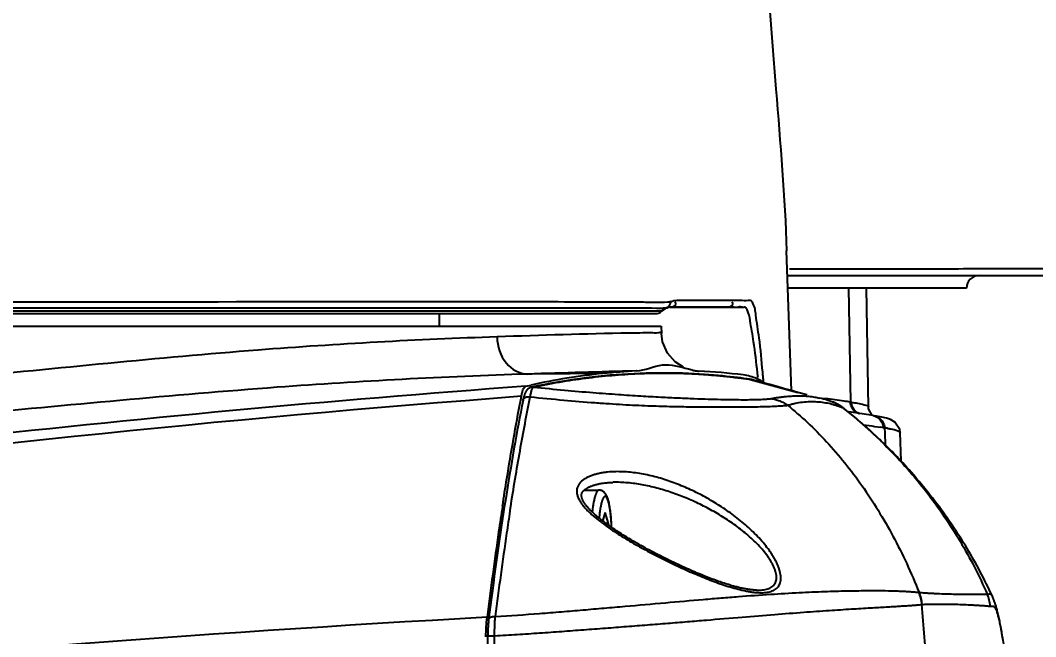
# Model space of a CAD drawing. Header units: millimetres. Extents: x 5828 to 6704, y 123 to 421.
# Drawn here: x 6558.792 to 6562.815, y 216.287 to 218.728 of the extents above; entities that cross this region are included whole.
import ezdxf

# ---------------------------------------------------------------- set-up
doc = ezdxf.new("R2010")
doc.units = ezdxf.units.MM
for name, color, linetype in [('外形图', 7, 'Continuous'), ('尺寸标注', 7, 'Continuous'), ('运动范围', 7, 'Continuous')]:
    doc.layers.add(name, color=color, linetype=linetype)
doc.styles.add('微软雅黑', font='msyh.ttc', dxfattribs={"height": 1.5})
doc.dimstyles.new('尺寸标注_1_20比例', dxfattribs={"dimtxt": 1.5, "dimasz": 1.25, "dimexe": 0.5, "dimexo": 0.4, "dimgap": 0.5, "dimtad": 1, "dimdec": 1, "dimlfac": 20, "dimdsep": 46, "dimtxsty": '微软雅黑', "dimcen": 0.09, "dimadec": 0, "dimazin": 0, "dimtp": 0.01, "dimtm": 0.01, "dimtfac": 1, "dimtdec": 1, "dimtofl": 0, "dimtmove": 0, "dimatfit": 3, "dimfxl": 1, "dimtolj": 1, "dimarcsym": 0})

# ---------------------------------------------------------------- blocks, each defined once
blk = doc.blocks.new('*D1145')
at = {"layer": 'Defpoints', "color": 0}
for p in [(6564.9775, 227.1499), (6618.6004, 224.7716), (6488.2514, 214.3423), (6559.4529, 214.3423), (6635.7237, 214.3423)]:
    blk.add_point(p, dxfattribs=at)
at = {"layer": '尺寸标注', "color": 0, "lineweight": -2}
blk.add_arc((6559.4529, 214.3423), 13.9483, 15.13637, 174.86363, dxfattribs=at)
at = {"layer": '尺寸标注', "color": 0}
for points in [[(6572.7139, 217.9391), (6573.1206, 218.0298), (6573.1893, 216.7644)], [(6545.3524, 215.6004), (6545.7687, 215.5817), (6545.5045, 214.3423)]]:
    blk.add_solid(points, dxfattribs=at)
at = {"layer": '尺寸标注', "color": 0, "insert": (6557.2583, 229.4032), "char_height": 1.5, "attachment_point": 5, "rotation": 8.2904, "style": '微软雅黑'}
blk.add_mtext('\\A1;{\\fAlibaba PuHuiTi 3.0 55 Regular|b0|i0|c134|p18;-\\A1;170%%d}', dxfattribs=at)

msp = doc.modelspace()

# ---------------------------------------------------------------- linework, layer by layer
at = {"layer": '外形图', "linetype": 'ByBlock'}
for p, q in [((6561.7567, 218.8177), (6561.7637, 218.728)), ((6561.8468, 217.2616), (6561.8279, 217.8147)), ((6561.8313, 217.7173), (6563.5804, 217.7173)), ((6562.5403, 217.6673), (6561.833, 217.6673)), ((6562.0731, 217.6673), (6562.0809, 217.2163)), ((6562.1521, 217.196), (6562.1438, 217.6673)), ((6561.4519, 217.6182), (6561.3925, 217.6183)), ((6561.4988, 217.6181), (6561.4519, 217.6182)), ((6561.5489, 217.618), (6561.4988, 217.6181)), ((6561.5661, 217.618), (6561.5489, 217.618)), ((6561.6184, 217.6178), (6561.5661, 217.618)), ((6561.6187, 217.6181), (6561.6183, 217.6181)), ((6561.6197, 217.6181), (6561.6187, 217.6181)), ((6557.9783, 217.5673), (6561.3151, 217.5673)), ((6561.2628, 217.5759), (6558.4634, 217.5758)), ((6560.4529, 217.5173), (6560.4529, 217.5673)), ((6561.269, 217.5877), (6561.242, 217.5879)), ((6561.3323, 217.5756), (6561.2628, 217.5759)), ((6561.2921, 217.5875), (6561.269, 217.5877)), ((6561.312, 217.5874), (6561.2921, 217.5875)), ((6561.3137, 217.5673), (6561.3206, 217.5683)), ((6561.3339, 217.5756), (6561.3323, 217.5756)), ((6561.3541, 217.5896), (6561.3524, 217.5893)), ((6561.3594, 217.5909), (6561.3575, 217.5904)), ((6561.3616, 217.5914), (6561.3594, 217.5909)), ((6561.3656, 217.5921), (6561.4079, 217.5921)), ((6561.5945, 217.5923), (6561.3687, 217.5923)), ((6561.4079, 217.5921), (6561.5041, 217.5919)), ((6561.5041, 217.5919), (6561.6054, 217.5918)), ((6561.593, 217.5923), (6561.5947, 217.5923)), ((6561.5947, 217.5923), (6561.5945, 217.5923)), ((6561.596, 217.5923), (6561.5947, 217.5923)), ((6561.5947, 217.5923), (6561.5947, 217.5923)), ((6561.5979, 217.5923), (6561.5978, 217.5923)), ((6561.6036, 217.5922), (6561.6125, 217.5919)), ((6561.6054, 217.5918), (6561.6203, 217.5918)), ((6561.6179, 217.5916), (6561.6249, 217.5916)), ((6561.6249, 217.5916), (6561.6535, 217.5918)), ((6561.6419, 217.593), (6561.6401, 217.593)), ((6561.6483, 217.5921), (6561.6553, 217.5919)), ((6561.6535, 217.5918), (6561.6518, 217.5919)), ((6561.6553, 217.5919), (6561.6592, 217.5922)), ((6561.6592, 217.5922), (6561.6592, 217.5923)), ((6561.6595, 217.5923), (6561.6594, 217.5923)), ((6555.0744, 217.5173), (6561.3313, 217.5173)), ((6561.3313, 217.5173), (6561.3319, 217.4879)), ((6561.4389, 217.3473), (6561.4533, 217.3433)), ((6561.7333, 217.3305), (6561.7329, 217.335)), ((6560.794, 217.2789), (6560.8152, 217.2836)), ((6561.6813, 217.3064), (6561.7156, 217.2986)), ((6561.6836, 217.3059), (6561.8727, 217.2546)), ((6561.7182, 217.2978), (6561.7156, 217.2986)), ((6561.7305, 217.2942), (6561.7182, 217.2978)), ((6561.745, 217.29), (6561.7305, 217.2942)), ((6561.7365, 217.2955), (6561.7358, 217.3036)), ((6561.761, 217.2855), (6561.745, 217.29)), ((6561.776, 217.2812), (6561.761, 217.2855)), ((6561.7938, 217.2763), (6561.776, 217.2812)), ((6561.8153, 217.2703), (6561.7938, 217.2763)), ((6560.7745, 217.2256), (6560.7771, 217.2392)), ((6561.8415, 217.2631), (6561.8153, 217.2703)), ((6561.8727, 217.2546), (6561.8415, 217.2631)), ((6561.9077, 217.245), (6561.8727, 217.2546)), ((6561.9023, 217.2465), (6561.9077, 217.245)), ((6561.9536, 217.2334), (6561.9817, 217.2297)), ((6562.013, 217.2153), (6562.0102, 217.2164)), ((6562.0488, 217.1946), (6562.0542, 217.1913)), ((6562.0809, 217.2163), (6562.0851, 217.2157)), ((6562.1527, 217.1892), (6562.1521, 217.1956)), ((6562.1706, 217.1625), (6562.0749, 217.1771)), ((6562.1661, 217.1636), (6562.1527, 217.1892)), ((6562.1833, 217.1605), (6562.174, 217.162)), ((6562.176, 217.12), (6562.2011, 217.1164)), ((6562.2119, 217.1144), (6562.2144, 217.1144)), ((6562.2144, 217.1144), (6562.2156, 217.1144)), ((6562.2156, 217.1142), (6562.2163, 217.0936)), ((6562.2163, 217.0936), (6562.2177, 217.0476)), ((6562.281, 216.9825), (6562.2774, 217.0956)), ((6562.2774, 217.0956), (6562.2774, 217.0955)), ((6561.1409, 216.8984), (6561.1389, 216.8983)), ((6561.0255, 216.8673), (6561.0839, 216.8673)), ((6560.7319, 216.7851), (6560.7338, 216.7974)), ((6561.1085, 216.7789), (6561.0986, 216.7457)), ((6561.1216, 216.7356), (6561.1085, 216.7789)), ((6561.1216, 216.7356), (6561.112, 216.7356)), ((6561.1216, 216.7287), (6561.1216, 216.7356)), ((6560.7185, 216.6969), (6560.7186, 216.6972)), ((6561.7082, 216.4711), (6561.7088, 216.4711)), ((6562.3517, 216.4626), (6562.3526, 216.4625)), ((6562.6445, 216.4432), (6562.6438, 216.4449)), ((6562.3638, 216.4149), (6562.3646, 216.4149)), ((6560.6466, 216.3476), (6560.6461, 216.3434)), ((6560.6438, 216.3092), (6560.6436, 216.3048)), ((6560.644, 216.3136), (6560.6438, 216.3092)), ((6560.6442, 216.3179), (6560.644, 216.3136)), ((6560.6445, 216.3223), (6560.6442, 216.3179)), ((6560.6447, 216.3266), (6560.6445, 216.3223)), ((6560.645, 216.3309), (6560.6447, 216.3266)), ((6560.6454, 216.3351), (6560.645, 216.3309)), ((6560.6457, 216.3393), (6560.6454, 216.3351)), ((6560.6461, 216.3434), (6560.6457, 216.3393)), ((6562.6761, 216.3262), (6562.674, 216.337)), ((6562.6781, 216.3152), (6562.6761, 216.3262)), ((6562.6801, 216.3038), (6562.6781, 216.3152)), ((6560.6433, 216.2914), (6560.6423, 216.2084)), ((6560.6434, 216.2959), (6560.6433, 216.2914)), ((6560.6435, 216.3003), (6560.6434, 216.2959)), ((6560.6436, 216.3048), (6560.6435, 216.3003)), ((6562.682, 216.2922), (6562.6801, 216.3038)), ((6562.684, 216.2804), (6562.682, 216.2922))]:
    msp.add_line(p, q, dxfattribs=at)
for points in [[(6561.3206, 217.5683), (6561.327, 217.5711), (6561.3323, 217.5756)], [(6561.5947, 217.5923), (6561.5979, 217.5923), (6561.5997, 217.5923), (6561.6017, 217.5922), (6561.6036, 217.5922)], [(6561.6125, 217.5919), (6561.615, 217.5918), (6561.6176, 217.5918)], [(6561.6203, 217.5918), (6561.6232, 217.5918), (6561.6261, 217.5919), (6561.6289, 217.5921), (6561.6317, 217.5924)], [(6561.6317, 217.5924), (6561.6366, 217.5928), (6561.6384, 217.5929), (6561.6398, 217.593), (6561.6408, 217.593), (6561.6422, 217.5929), (6561.6483, 217.5921)], [(6561.4192, 217.3545), (6561.3858, 217.3754), (6561.3556, 217.4097), (6561.3363, 217.4542), (6561.3319, 217.4879)], [(6561.5892, 217.3179), (6561.5733, 217.3196), (6561.5567, 217.3213), (6561.5393, 217.3229), (6561.5211, 217.3244), (6561.5021, 217.3258), (6561.4821, 217.3271), (6561.461, 217.3283), (6561.4388, 217.3293), (6561.4157, 217.3301), (6561.392, 217.3307), (6561.368, 217.3311), (6561.3439, 217.3313), (6561.3199, 217.3312), (6561.2959, 217.3309), (6561.2719, 217.3303), (6561.2479, 217.3295), (6561.224, 217.3285), (6561.2001, 217.3273), (6561.1762, 217.3258), (6561.1523, 217.324), (6561.1284, 217.3221), (6561.1046, 217.3199), (6561.0807, 217.3175), (6561.0568, 217.3148), (6561.0329, 217.3119), (6561.009, 217.3088), (6560.9851, 217.3054), (6560.9611, 217.3018), (6560.9371, 217.298), (6560.9131, 217.2939), (6560.8891, 217.2895), (6560.865, 217.285), (6560.841, 217.2802), (6560.8169, 217.2751)], [(6561.6326, 217.3131), (6561.6188, 217.3147), (6561.5892, 217.3179)], [(6561.6813, 217.3064), (6561.6702, 217.3082), (6561.6583, 217.3099), (6561.6458, 217.3116), (6561.6326, 217.3131)], [(6560.8169, 217.2751), (6560.8161, 217.2749), (6560.8153, 217.2747), (6560.8145, 217.2745), (6560.8138, 217.2743), (6560.813, 217.274), (6560.8122, 217.2737), (6560.8114, 217.2734), (6560.8107, 217.273), (6560.8099, 217.2727), (6560.8092, 217.2723), (6560.8085, 217.2719), (6560.8077, 217.2715), (6560.807, 217.2711), (6560.8063, 217.2706), (6560.8056, 217.2701), (6560.8049, 217.2696), (6560.8043, 217.2691), (6560.8036, 217.2685), (6560.8029, 217.268), (6560.8023, 217.2674), (6560.8016, 217.2668), (6560.801, 217.2661), (6560.8003, 217.2654), (6560.7997, 217.2647), (6560.799, 217.264), (6560.7984, 217.2632), (6560.7978, 217.2624), (6560.7972, 217.2616), (6560.7966, 217.2607), (6560.796, 217.2598), (6560.7954, 217.2589), (6560.7948, 217.2579), (6560.7942, 217.2569), (6560.7936, 217.2558), (6560.793, 217.2546), (6560.7924, 217.2533), (6560.7918, 217.252), (6560.7911, 217.2506), (6560.7905, 217.249), (6560.7899, 217.2474), (6560.7893, 217.2458), (6560.7887, 217.2441), (6560.7881, 217.2423), (6560.7876, 217.2406), (6560.7871, 217.2389), (6560.7866, 217.2372), (6560.7862, 217.2355), (6560.7857, 217.2338), (6560.7853, 217.2321), (6560.7849, 217.2304), (6560.7845, 217.2287), (6560.7842, 217.227), (6560.7838, 217.2252), (6560.7835, 217.2235)], [(6561.7156, 217.2986), (6561.7098, 217.3002), (6561.703, 217.3019), (6561.696, 217.3035), (6561.6887, 217.305), (6561.6813, 217.3064)], [(6562.0102, 217.2164), (6562.0033, 217.219), (6561.9962, 217.2215), (6561.989, 217.2238), (6561.9816, 217.2261), (6561.9742, 217.2282), (6561.9664, 217.2302), (6561.9586, 217.2321)], [(6560.7835, 217.2235), (6560.7789, 217.2002), (6560.7744, 217.1765), (6560.7699, 217.1527), (6560.7654, 217.1287), (6560.7609, 217.1045), (6560.7565, 217.0801), (6560.7521, 217.0555), (6560.7477, 217.0307), (6560.7433, 217.0057), (6560.739, 216.9806), (6560.7347, 216.9552), (6560.7304, 216.9297), (6560.7261, 216.904), (6560.7219, 216.8781), (6560.7177, 216.8521), (6560.7136, 216.8258), (6560.7094, 216.7994), (6560.7053, 216.7729), (6560.7012, 216.7462), (6560.6972, 216.7193), (6560.6932, 216.6922), (6560.6892, 216.665), (6560.6852, 216.6376), (6560.6813, 216.6101), (6560.6774, 216.5824), (6560.6736, 216.5546), (6560.6697, 216.5266), (6560.666, 216.4984), (6560.6622, 216.4702), (6560.6585, 216.4417), (6560.6548, 216.4131), (6560.6511, 216.3844), (6560.6473, 216.3536)], [(6562.0543, 217.1913), (6562.0519, 217.1931), (6562.0494, 217.195), (6562.0468, 217.1968), (6562.0442, 217.1986), (6562.0416, 217.2003), (6562.039, 217.202), (6562.0363, 217.2037), (6562.0335, 217.2053), (6562.0308, 217.2068), (6562.028, 217.2083), (6562.0251, 217.2098), (6562.0222, 217.2112), (6562.0192, 217.2126), (6562.0161, 217.214), (6562.013, 217.2153)], [(6562.6438, 216.4449), (6562.6415, 216.4499), (6562.636, 216.4617), (6562.6305, 216.4735), (6562.6248, 216.4853), (6562.619, 216.4971), (6562.6131, 216.5088), (6562.6072, 216.5206), (6562.6011, 216.5323), (6562.595, 216.544), (6562.5887, 216.5557), (6562.5824, 216.5673), (6562.576, 216.5789), (6562.5695, 216.5905), (6562.563, 216.602), (6562.5563, 216.6134), (6562.5496, 216.6249), (6562.5428, 216.6362), (6562.5359, 216.6476), (6562.529, 216.6588), (6562.522, 216.67), (6562.5149, 216.6812), (6562.5077, 216.6923), (6562.5005, 216.7034), (6562.4933, 216.7144), (6562.4859, 216.7253), (6562.4785, 216.7362), (6562.471, 216.7471), (6562.4634, 216.758), (6562.4556, 216.7689), (6562.4478, 216.7798), (6562.4397, 216.7908), (6562.4315, 216.802), (6562.423, 216.8133), (6562.4143, 216.8248), (6562.4052, 216.8366), (6562.3957, 216.8487), (6562.3858, 216.8612), (6562.3753, 216.8742), (6562.3641, 216.8879), (6562.3525, 216.9018), (6562.3416, 216.9147), (6562.3315, 216.9264), (6562.322, 216.9373), (6562.3129, 216.9476), (6562.3042, 216.9573), (6562.2959, 216.9665), (6562.2879, 216.9752), (6562.2802, 216.9835), (6562.2727, 216.9914), (6562.2656, 216.999), (6562.2586, 217.0062), (6562.2519, 217.0131), (6562.2454, 217.0198), (6562.2391, 217.0263), (6562.2328, 217.0325), (6562.2267, 217.0387), (6562.2207, 217.0446), (6562.2147, 217.0505), (6562.2087, 217.0563), (6562.2028, 217.062), (6562.197, 217.0676), (6562.1911, 217.0732), (6562.1853, 217.0787), (6562.1794, 217.0841), (6562.1736, 217.0896), (6562.1677, 217.095), (6562.1618, 217.1004), (6562.1558, 217.1058), (6562.1498, 217.1112), (6562.1438, 217.1166), (6562.1377, 217.1219), (6562.1315, 217.1274), (6562.1252, 217.1328), (6562.1189, 217.1382), (6562.1125, 217.1437), (6562.106, 217.1492), (6562.0994, 217.1548), (6562.0927, 217.1603), (6562.0859, 217.1659), (6562.079, 217.1715), (6562.0721, 217.1771), (6562.065, 217.1828), (6562.0543, 217.1913)], [(6562.2774, 217.0955), (6562.2757, 217.1075), (6562.2565, 217.1366), (6562.2392, 217.1467), (6562.2232, 217.1521), (6562.2051, 217.1564), (6562.1833, 217.1605)], [(6561.0251, 216.8669), (6561.0259, 216.8677), (6561.0268, 216.8684), (6561.0277, 216.8692), (6561.0287, 216.87), (6561.0297, 216.8708), (6561.0308, 216.8716), (6561.0319, 216.8724), (6561.0331, 216.8732), (6561.0344, 216.8741), (6561.0358, 216.8749), (6561.0372, 216.8758), (6561.0387, 216.8766), (6561.0402, 216.8775), (6561.0418, 216.8783), (6561.0435, 216.8792), (6561.0453, 216.88), (6561.0471, 216.8809), (6561.0491, 216.8817), (6561.0512, 216.8826), (6561.0534, 216.8835), (6561.0556, 216.8844), (6561.058, 216.8852), (6561.0605, 216.8861), (6561.063, 216.8869), (6561.0657, 216.8877), (6561.0685, 216.8885), (6561.0713, 216.8893), (6561.0744, 216.8901), (6561.0775, 216.8909), (6561.0808, 216.8917), (6561.0842, 216.8924), (6561.0877, 216.8931), (6561.0913, 216.8938), (6561.0951, 216.8944), (6561.0989, 216.895), (6561.1029, 216.8955), (6561.107, 216.8961), (6561.1113, 216.8965), (6561.1156, 216.897), (6561.1201, 216.8974), (6561.1247, 216.8977), (6561.1294, 216.898), (6561.1342, 216.8982), (6561.1389, 216.8983)], [(6561.7082, 216.4711), (6561.706, 216.4712), (6561.7036, 216.4713), (6561.7012, 216.4714), (6561.6986, 216.4716), (6561.696, 216.4718), (6561.6933, 216.472), (6561.6906, 216.4723), (6561.6877, 216.4726), (6561.6848, 216.473), (6561.6818, 216.4734), (6561.6787, 216.4738), (6561.6755, 216.4743), (6561.6723, 216.4748), (6561.6689, 216.4754), (6561.6655, 216.476), (6561.662, 216.4767), (6561.6583, 216.4774), (6561.6546, 216.4781), (6561.6508, 216.479), (6561.6469, 216.4798), (6561.6429, 216.4808), (6561.6388, 216.4817), (6561.6346, 216.4828), (6561.6303, 216.4839), (6561.6258, 216.485), (6561.6213, 216.4863), (6561.6167, 216.4875), (6561.6119, 216.4889), (6561.607, 216.4903), (6561.6021, 216.4918), (6561.597, 216.4933), (6561.5918, 216.495), (6561.5865, 216.4967), (6561.581, 216.4984), (6561.5755, 216.5003), (6561.5698, 216.5022), (6561.564, 216.5042), (6561.5581, 216.5062), (6561.5521, 216.5084), (6561.5459, 216.5106), (6561.5396, 216.5129), (6561.5332, 216.5153), (6561.5267, 216.5178), (6561.5201, 216.5203), (6561.5133, 216.523), (6561.5064, 216.5257), (6561.4994, 216.5285), (6561.4922, 216.5314), (6561.4849, 216.5344), (6561.4775, 216.5375), (6561.47, 216.5406), (6561.4624, 216.5439), (6561.4547, 216.5472), (6561.4468, 216.5506), (6561.4389, 216.5541), (6561.4308, 216.5577), (6561.4227, 216.5614), (6561.4144, 216.5652), (6561.4061, 216.569), (6561.3977, 216.5729), (6561.3892, 216.5769), (6561.3806, 216.581), (6561.372, 216.5851), (6561.3633, 216.5893), (6561.3546, 216.5936), (6561.3458, 216.598), (6561.337, 216.6023), (6561.3282, 216.6068), (6561.3194, 216.6113), (6561.3107, 216.6158), (6561.3019, 216.6204), (6561.2932, 216.625), (6561.2845, 216.6296), (6561.2758, 216.6343), (6561.2672, 216.639), (6561.2587, 216.6436), (6561.2503, 216.6483), (6561.242, 216.653), (6561.2338, 216.6577), (6561.2257, 216.6623), (6561.2178, 216.667), (6561.21, 216.6716), (6561.2023, 216.6761), (6561.1948, 216.6807), (6561.1875, 216.6852), (6561.1803, 216.6896), (6561.1733, 216.694), (6561.1665, 216.6983), (6561.1599, 216.7026), (6561.1535, 216.7068), (6561.1473, 216.711), (6561.1412, 216.715), (6561.1353, 216.719), (6561.1297, 216.7229), (6561.1242, 216.7268), (6561.119, 216.7305), (6561.1139, 216.7342), (6561.1091, 216.7378), (6561.1044, 216.7413), (6561.0998, 216.7448), (6561.0955, 216.7481), (6561.0913, 216.7514), (6561.0873, 216.7546), (6561.0835, 216.7577), (6561.0799, 216.7607), (6561.0764, 216.7636), (6561.073, 216.7665), (6561.0698, 216.7693), (6561.0668, 216.7721), (6561.0638, 216.7747), (6561.061, 216.7773), (6561.0584, 216.7798), (6561.0559, 216.7823), (6561.0535, 216.7846), (6561.0512, 216.7869), (6561.049, 216.7891), (6561.047, 216.7913), (6561.045, 216.7934), (6561.0431, 216.7955), (6561.0414, 216.7975), (6561.0397, 216.7994), (6561.038, 216.8013), (6561.0365, 216.8032), (6561.0351, 216.805), (6561.0337, 216.8067), (6561.0324, 216.8084), (6561.0312, 216.81), (6561.03, 216.8116), (6561.0289, 216.8132), (6561.0279, 216.8147), (6561.0269, 216.8161), (6561.026, 216.8175), (6561.0251, 216.8189), (6561.0243, 216.8202), (6561.0236, 216.8215), (6561.0229, 216.8227), (6561.0222, 216.824), (6561.0216, 216.8251), (6561.021, 216.8263), (6561.0204, 216.8275), (6561.0199, 216.8286), (6561.0194, 216.8297), (6561.0189, 216.8308), (6561.0185, 216.8318), (6561.0181, 216.8329), (6561.0177, 216.8338), (6561.0174, 216.8348), (6561.0171, 216.8357), (6561.0168, 216.8366), (6561.0165, 216.8375), (6561.0163, 216.8384), (6561.0161, 216.8392), (6561.0159, 216.84), (6561.0158, 216.8408), (6561.0156, 216.8416), (6561.0155, 216.8424), (6561.0154, 216.8432), (6561.0153, 216.8439), (6561.0152, 216.8447), (6561.0152, 216.8455), (6561.0152, 216.8463), (6561.0152, 216.8471), (6561.0152, 216.8479), (6561.0152, 216.8487), (6561.0153, 216.8495), (6561.0154, 216.8504), (6561.0155, 216.8512), (6561.0157, 216.8521), (6561.0159, 216.8529), (6561.0162, 216.8538), (6561.0165, 216.8546), (6561.0168, 216.8555), (6561.0171, 216.8563), (6561.0175, 216.8571), (6561.0179, 216.8579), (6561.0184, 216.8587), (6561.0188, 216.8595), (6561.0193, 216.8602), (6561.0198, 216.861), (6561.0204, 216.8617), (6561.0209, 216.8625), (6561.0215, 216.8632), (6561.0222, 216.8639), (6561.0228, 216.8647), (6561.0235, 216.8654), (6561.0243, 216.8662), (6561.0251, 216.8669)], [(6562.674, 216.337), (6562.673, 216.3424), (6562.6719, 216.3478), (6562.6708, 216.3532), (6562.6696, 216.3588), (6562.6684, 216.3643), (6562.6672, 216.3696), (6562.666, 216.3748), (6562.6649, 216.3798), (6562.6637, 216.3845), (6562.6626, 216.389), (6562.6615, 216.3932), (6562.6604, 216.3972), (6562.6594, 216.4009), (6562.6584, 216.4045), (6562.6574, 216.4079), (6562.6564, 216.4112), (6562.6554, 216.4143), (6562.6544, 216.4173), (6562.6535, 216.4201), (6562.6525, 216.4228), (6562.6516, 216.4255), (6562.6507, 216.428), (6562.6498, 216.4304), (6562.6489, 216.4327), (6562.648, 216.435), (6562.6471, 216.4372), (6562.6462, 216.4393), (6562.6454, 216.4413), (6562.6445, 216.4432)], [(6560.6473, 216.3536), (6560.647, 216.3516), (6560.6466, 216.3476)]]:
    msp.add_lwpolyline(points, dxfattribs=at)
for centre, radius, start, end in [((6562.5904, 217.6673), 0.05, 90, 180), ((6561.1917, 212.0214), 5.5902, 89.067, 89.6675), ((6561.1424, 209.2146), 8.3974, 88.88704, 89.04243), ((6561.3153, 217.5923), 0.025, 270, 294.0948), ((6561.3712, 217.5423), 0.05, 103.6095, 138.1897), ((6561.3049, 217.8057), 0.2216, 282.8142, 283.721), ((6561.5953, 217.2083), 0.384, 89.618, 89.8966), ((6561.619, 217.7282), 0.1364, 269.5729, 269.9007), ((6562.4, 168.903), 48.4504, 91.3814, 91.89108), ((6561.5029, 148.3447), 68.9859, 90.333983, 90.582891), ((6561.3622, 214.7868), 2.5561, 95.8692, 102.3564), ((6561.3531, 214.8628), 2.4795, 92.7889, 95.8407), ((6561.3504, 214.8545), 2.4879, 82.9386, 87.0005), ((6561.6331, 217.1373), 0.1876, 74.2936, 82.9314), ((6561.6315, 217.1323), 0.1928, 66.5177, 74.2385), ((6554.8228, 216.5617), 6.9326, 6.22041, 6.38121), ((6553.2539, 216.5528), 8.515, 5.05858, 5.24025), ((6565.1849, 157.4571), 59.9828, 94.197922, 96.423185), ((6560.822, 217.2514), 0.0242, 82.9333, 102.0925), ((6561.6287, 217.1254), 0.2003, 63.3989, 66.5502), ((6561.6262, 217.1207), 0.2056, 58.3527, 63.3843), ((6565.6673, 152.8914), 64.5331, 94.34597, 100.6649), ((6560.5058, 205.887), 11.4383, 82.20951, 82.586), ((6561.9564, 217.0769), 0.1496, 52.0283, 68.8902), ((6561.9567, 217.0768), 0.1495, 52.01, 67.8947), ((6562.0384, 217.171), 0.0257, 66.3133, 67.2061), ((6561.6645, 214.364), 2.8825, 81.6955, 82.1899), ((6563.1484, 223.8052), 6.7556, 261.35057, 261.72409), ((6561.7877, 214.315), 2.8316, 81.3827, 81.6054), ((6562.0844, 216.266), 0.8582, 80.4354, 81.2028), ((6562.2745, 217.0956), 0.00291, 1.8304, 8.6806), ((6574.5685, 214.6738), 14.029, 171.26615, 171.68656), ((6573.2662, 214.8385), 12.6846, 171.17236, 171.57413), ((6576.2646, 214.4302), 15.7425, 171.70178, 172.94409), ((6575.0384, 214.5817), 14.4753, 171.59768, 172.91607), ((6562.2138, 216.4022), 0.1505, 4.8318, 23.6716), ((6562.2147, 216.4024), 0.1505, 4.7935, 23.5501), ((6562.4849, 216.3954), 0.1501, 4.7636, 23.4896), ((6564.6755, 142.5852), 73.8888, 93.129751, 98.522437)]:
    msp.add_arc(centre, radius, start, end, dxfattribs=at)
for points, knots in [([(6561.7637, 218.728), (6561.7708, 218.6371), (6561.795, 218.3329), (6561.8205, 218.0286), (6561.8279, 217.8147)], [0, 0, 0, 0, 0.298743, 1, 1, 1, 1]), ([(6563.6045, 217.7485), (6563.592, 217.7483), (6563.5645, 217.7481), (6563.5194, 217.7477), (6563.4669, 217.7474), (6563.3813, 217.7469), (6563.2846, 217.7464), (6563.1762, 217.7459), (6563.0816, 217.7455), (6562.9783, 217.745), (6562.8656, 217.7445), (6562.741, 217.7439), (6562.6009, 217.7434), (6562.4416, 217.743), (6562.2606, 217.7427), (6562.0573, 217.7425), (6561.9144, 217.7425), (6561.8395, 217.7425)], [0, 0, 0, 0, 0.021247, 0.046782, 0.076548, 0.110511, 0.192278, 0.240924, 0.294705, 0.353161, 0.416445, 0.48634, 0.564925, 0.654478, 0.757116, 0.872695, 1, 1, 1, 1]), ([(6561.2241, 217.6116), (6561.0902, 217.6124), (6560.1738, 217.6132), (6559.2575, 217.6124), (6558.475, 217.6111)], [0, 0, 0, 0, 0.146181, 1, 1, 1, 1]), ([(6561.3687, 217.6136), (6561.3646, 217.6125), (6561.3437, 217.6087), (6561.3224, 217.6102), (6561.3055, 217.6105)], [0, 0, 0, 0, 0.202132, 1, 1, 1, 1]), ([(6561.3524, 217.5893), (6561.3555, 217.5904), (6561.3613, 217.5945), (6561.3652, 217.6003), (6561.3666, 217.6035)], [0, 0, 0, 0, 0.487681, 1, 1, 1, 1]), ([(6561.3666, 217.6035), (6561.3673, 217.6051), (6561.3684, 217.6084), (6561.3688, 217.6119), (6561.3687, 217.6136)], [0, 0, 0, 0, 0.510279, 1, 1, 1, 1]), ([(6561.3895, 217.6053), (6561.3895, 217.6065), (6561.3887, 217.6092), (6561.3871, 217.6115), (6561.3861, 217.6127)], [0, 0, 0, 0, 0.437253, 1, 1, 1, 1]), ([(6561.6153, 217.6053), (6561.6152, 217.6065), (6561.6145, 217.6092), (6561.6129, 217.6115), (6561.6119, 217.6127)], [0, 0, 0, 0, 0.437023, 1, 1, 1, 1]), ([(6561.7329, 217.335), (6561.7288, 217.38), (6561.7226, 217.4548), (6561.7066, 217.5479), (6561.7025, 217.5959), (6561.6884, 217.6183), (6561.6836, 217.6181)], [0, 0, 0, 0, 0.466462, 0.781563, 0.949696, 1, 1, 1, 1]), ([(6561.242, 217.5879), (6561.1135, 217.5887), (6560.189, 217.5881), (6559.2645, 217.5885), (6558.4686, 217.5878)], [0, 0, 0, 0, 0.139039, 1, 1, 1, 1]), ([(6561.3524, 217.5893), (6561.3434, 217.5874), (6561.3297, 217.5873), (6561.3162, 217.5873), (6561.312, 217.5874)], [0, 0, 0, 0, 0.683086, 1, 1, 1, 1]), ([(6561.3415, 217.5837), (6561.3398, 217.5825), (6561.3366, 217.58), (6561.3337, 217.5771), (6561.3323, 217.5756)], [0, 0, 0, 0, 0.501878, 1, 1, 1, 1]), ([(6561.3524, 217.5893), (6561.3505, 217.5886), (6561.3468, 217.5869), (6561.3432, 217.5848), (6561.3415, 217.5837)], [0, 0, 0, 0, 0.498095, 1, 1, 1, 1]), ([(6561.3677, 217.5923), (6561.3667, 217.5923), (6561.3647, 217.5921), (6561.3626, 217.5916), (6561.3616, 217.5914)], [0, 0, 0, 0, 0.468709, 1, 1, 1, 1]), ([(6561.618, 217.5918), (6561.6147, 217.5918), (6561.608, 217.5921), (6561.6013, 217.5923), (6561.5979, 217.5923)], [0, 0, 0, 0, 0.485791, 1, 1, 1, 1]), ([(6561.6518, 217.5919), (6561.6501, 217.592), (6561.6469, 217.5925), (6561.6436, 217.5929), (6561.6419, 217.593)], [0, 0, 0, 0, 0.499183, 1, 1, 1, 1]), ([(6561.7125, 217.3322), (6561.7079, 217.3733), (6561.7008, 217.4419), (6561.6845, 217.5267), (6561.6788, 217.5722), (6561.6645, 217.5923), (6561.6595, 217.5923)], [0, 0, 0, 0, 0.461077, 0.774483, 0.944383, 1, 1, 1, 1]), ([(6560.6808, 217.4744), (6560.3648, 217.4638), (6559.6515, 217.4244), (6558.9412, 217.3491), (6558.5451, 217.3119)], [0, 0, 0, 0, 0.442809, 1, 1, 1, 1]), ([(6561.2899, 217.4902), (6561.2611, 217.4898), (6561.0581, 217.4876), (6560.8551, 217.4803), (6560.6808, 217.4744)], [0, 0, 0, 0, 0.141478, 1, 1, 1, 1]), ([(6560.6808, 217.4744), (6560.6818, 217.4376), (6560.702, 217.3667), (6560.7698, 217.3271), (6560.8011, 217.3271)], [0, 0, 0, 0, 0.540102, 1, 1, 1, 1]), ([(6561.3318, 217.4893), (6561.3318, 217.4928), (6561.3093, 217.487), (6561.3004, 217.4903), (6561.2899, 217.4902)], [0, 0, 0, 0, 0.252211, 1, 1, 1, 1]), ([(6561.2325, 217.3394), (6561.2677, 217.3411), (6561.3338, 217.3772), (6561.4054, 217.3569), (6561.4389, 217.3472)], [0, 0, 0, 0, 0.503453, 1, 1, 1, 1]), ([(6560.8011, 217.3271), (6560.4704, 217.3164), (6559.7234, 217.277), (6558.9793, 217.2024), (6558.5641, 217.1657)], [0, 0, 0, 0, 0.44261, 1, 1, 1, 1]), ([(6560.825, 217.2755), (6560.8593, 217.2828), (6560.928, 217.2961), (6561.0315, 217.3116), (6561.1179, 217.3209), (6561.187, 217.3261), (6561.2388, 217.3289), (6561.2906, 217.3305), (6561.3424, 217.3311), (6561.3943, 217.3305), (6561.4376, 217.3292), (6561.4722, 217.3275), (6561.4982, 217.3259), (6561.5242, 217.324), (6561.5502, 217.3217), (6561.5762, 217.3192), (6561.5979, 217.3168), (6561.6153, 217.3149), (6561.6283, 217.3134), (6561.6414, 217.3119), (6561.6501, 217.3108), (6561.6544, 217.3103)], [0, 0, 0, 0, 0.126181, 0.251542, 0.376301, 0.43853, 0.500697, 0.562834, 0.624973, 0.687151, 0.749403, 0.780568, 0.811767, 0.843006, 0.874291, 0.90563, 0.937027, 0.952748, 0.968483, 0.984233, 1, 1, 1, 1]), ([(6561.4533, 217.3433), (6561.4556, 217.3427), (6561.4602, 217.3417), (6561.4648, 217.3408), (6561.4671, 217.3404)], [0, 0, 0, 0, 0.501954, 1, 1, 1, 1]), ([(6561.4671, 217.3404), (6561.4694, 217.34), (6561.4738, 217.3394), (6561.4783, 217.3391), (6561.4806, 217.3389)], [0, 0, 0, 0, 0.501471, 1, 1, 1, 1]), ([(6560.7771, 217.2392), (6560.7779, 217.2434), (6560.7807, 217.2557), (6560.784, 217.2688), (6560.7894, 217.2755)], [0, 0, 0, 0, 0.331765, 1, 1, 1, 1]), ([(6560.7894, 217.2755), (6560.7901, 217.2763), (6560.7914, 217.2778), (6560.7932, 217.2787), (6560.794, 217.2789)], [0, 0, 0, 0, 0.557164, 1, 1, 1, 1]), ([(6560.812, 217.2367), (6560.8125, 217.2395), (6560.8134, 217.2448), (6560.815, 217.2523), (6560.8165, 217.2587), (6560.8182, 217.2642), (6560.8196, 217.268), (6560.8208, 217.2706), (6560.8216, 217.2721), (6560.8224, 217.2733), (6560.8234, 217.2746), (6560.8243, 217.2752), (6560.825, 217.2755)], [0, 0, 0, 0, 0.204972, 0.38799, 0.548051, 0.68447, 0.796957, 0.8443, 0.885828, 0.921737, 0.952358, 1, 1, 1, 1]), ([(6560.825, 217.2755), (6560.8659, 217.2712), (6560.9444, 217.2636), (6561.0565, 217.254), (6561.1573, 217.2465), (6561.2467, 217.2407), (6561.3261, 217.2362), (6561.3967, 217.2328), (6561.4594, 217.2301), (6561.5152, 217.2282), (6561.5646, 217.2268), (6561.6082, 217.226), (6561.6464, 217.2256), (6561.6796, 217.2257), (6561.7042, 217.226), (6561.7215, 217.2266), (6561.7328, 217.227), (6561.7428, 217.2276), (6561.7517, 217.2283), (6561.7593, 217.2291), (6561.764, 217.2298), (6561.7661, 217.2302)], [0, 0, 0, 0, 0.130963, 0.250895, 0.357809, 0.452326, 0.536123, 0.610668, 0.677028, 0.735991, 0.788209, 0.834271, 0.874662, 0.909762, 0.9398, 0.95296, 0.964885, 0.975566, 0.984991, 0.993142, 1, 1, 1, 1]), ([(6561.6544, 217.3103), (6561.6568, 217.3099), (6561.6666, 217.3086), (6561.6763, 217.3071), (6561.6836, 217.3059)], [0, 0, 0, 0, 0.249646, 1, 1, 1, 1]), ([(6560.7338, 216.7974), (6560.7398, 216.8357), (6560.752, 216.9112), (6560.7712, 217.0227), (6560.791, 217.1309), (6560.8049, 217.2018), (6560.812, 217.2367)], [0, 0, 0, 0, 0.260384, 0.514008, 0.760632, 1, 1, 1, 1]), ([(6560.7835, 217.2235), (6560.7837, 217.2247), (6560.7845, 217.2271), (6560.7867, 217.2303), (6560.7897, 217.233), (6560.7934, 217.2352), (6560.7976, 217.2367), (6560.8039, 217.2377), (6560.8088, 217.2374), (6560.812, 217.2367)], [0, 0, 0, 0, 0.105806, 0.214933, 0.329934, 0.452159, 0.581703, 0.717592, 1, 1, 1, 1]), ([(6560.812, 217.2367), (6560.8563, 217.2323), (6560.9416, 217.2241), (6561.0461, 217.2155), (6561.1243, 217.2099), (6561.1783, 217.2066), (6561.2289, 217.2039), (6561.2765, 217.2019), (6561.321, 217.2003), (6561.3628, 217.1992), (6561.402, 217.1984), (6561.4497, 217.1976), (6561.5042, 217.197), (6561.564, 217.1968), (6561.6167, 217.1968), (6561.6631, 217.1972), (6561.7036, 217.1977), (6561.7388, 217.1985), (6561.769, 217.1994), (6561.791, 217.2004), (6561.8061, 217.2013), (6561.8156, 217.202), (6561.8238, 217.2027), (6561.8288, 217.2033), (6561.8312, 217.2037)], [0, 0, 0, 0, 0.130645, 0.25201, 0.308188, 0.361114, 0.410782, 0.457307, 0.500897, 0.541773, 0.580152, 0.61622, 0.682061, 0.74032, 0.791757, 0.837009, 0.876621, 0.911023, 0.940502, 0.96519, 0.975739, 0.985071, 0.993164, 1, 1, 1, 1]), ([(6561.7661, 217.2302), (6561.7755, 217.2319), (6561.7895, 217.2341), (6561.8079, 217.2365), (6561.8253, 217.2385), (6561.8463, 217.2403), (6561.8705, 217.2412), (6561.8938, 217.2409), (6561.9161, 217.2393), (6561.9377, 217.2365), (6561.9517, 217.2337), (6561.9586, 217.2321)], [0, 0, 0, 0, 0.148069, 0.218987, 0.287738, 0.419216, 0.543834, 0.663415, 0.779166, 0.891014, 1, 1, 1, 1]), ([(6560.7022, 216.8041), (6560.7078, 216.8406), (6560.73, 216.9814), (6560.7546, 217.1219), (6560.7745, 217.2256)], [0, 0, 0, 0, 0.25926, 1, 1, 1, 1]), ([(6561.7661, 217.2302), (6561.772, 217.2293), (6561.7836, 217.2268), (6561.8004, 217.2211), (6561.8164, 217.2135), (6561.8264, 217.2071), (6561.8312, 217.2036)], [0, 0, 0, 0, 0.249852, 0.499792, 0.749837, 1, 1, 1, 1]), ([(6561.8312, 217.2036), (6561.8363, 217.2052), (6561.8464, 217.2079), (6561.8664, 217.2125), (6561.8908, 217.2165), (6561.9151, 217.2183), (6561.934, 217.2184), (6561.9525, 217.2177), (6561.975, 217.2153), (6561.9968, 217.2111), (6562.0135, 217.2068), (6562.0255, 217.2032), (6562.0371, 217.1993), (6562.0447, 217.1963), (6562.0484, 217.1947)], [0, 0, 0, 0, 0.071831, 0.14201, 0.277229, 0.406829, 0.470309, 0.53321, 0.656981, 0.776434, 0.834109, 0.890283, 0.945215, 1, 1, 1, 1]), ([(6561.8312, 217.2036), (6561.8584, 217.1819), (6561.9119, 217.1356), (6561.9876, 217.0593), (6562.0597, 216.9757), (6562.1278, 216.8851), (6562.1915, 216.7881), (6562.2506, 216.6849), (6562.3048, 216.5761), (6562.3373, 216.5009), (6562.3526, 216.4625)], [0, 0, 0, 0, 0.114161, 0.231398, 0.351792, 0.475368, 0.602087, 0.731863, 0.864561, 1, 1, 1, 1]), ([(6562.0488, 217.1946), (6562.0798, 217.1704), (6562.1404, 217.12), (6562.2263, 217.0389), (6562.3071, 216.9525), (6562.3826, 216.8613), (6562.4522, 216.7656), (6562.5158, 216.6659), (6562.5731, 216.5625), (6562.6068, 216.4913), (6562.6226, 216.4552)], [0, 0, 0, 0, 0.124868, 0.249779, 0.374837, 0.500003, 0.625166, 0.750218, 0.875125, 1, 1, 1, 1]), ([(6562.0851, 217.2157), (6562.102, 217.2132), (6562.1196, 217.2088), (6562.1521, 217.2025), (6562.1521, 217.196)], [0, 0, 0, 0, 0.724628, 1, 1, 1, 1]), ([(6562.227, 217.1123), (6562.2314, 217.1116), (6562.2452, 217.1091), (6562.2591, 217.1063), (6562.268, 217.1028)], [0, 0, 0, 0, 0.318196, 1, 1, 1, 1]), ([(6562.268, 217.1028), (6562.2704, 217.1019), (6562.274, 217.1005), (6562.2772, 217.0974), (6562.2774, 217.096)], [0, 0, 0, 0, 0.637884, 1, 1, 1, 1]), ([(6561.1492, 216.9405), (6561.1389, 216.9403), (6561.1236, 216.9394), (6561.1035, 216.9369), (6561.0887, 216.9343), (6561.0743, 216.9311), (6561.0603, 216.927), (6561.047, 216.922), (6561.0343, 216.9161), (6561.0246, 216.9101), (6561.0175, 216.9046), (6561.0126, 216.9002), (6561.0083, 216.8955), (6561.0045, 216.8903), (6561.0013, 216.8849), (6560.9988, 216.879), (6560.9971, 216.8729), (6560.9963, 216.8665), (6560.9963, 216.86), (6560.9971, 216.8533), (6560.9987, 216.8466), (6561.0009, 216.8399), (6561.0039, 216.8332), (6561.0086, 216.8243), (6561.0157, 216.8134), (6561.0239, 216.803), (6561.031, 216.7949), (6561.0385, 216.7869), (6561.0485, 216.777), (6561.0611, 216.7657), (6561.0742, 216.7546), (6561.0878, 216.7439), (6561.1064, 216.7299), (6561.1305, 216.713), (6561.1601, 216.6935), (6561.1904, 216.6748), (6561.2213, 216.6566), (6561.2525, 216.639), (6561.2946, 216.6163), (6561.3477, 216.5892), (6561.4015, 216.5637), (6561.4446, 216.5444), (6561.4769, 216.5307), (6561.5091, 216.5176), (6561.5411, 216.5053), (6561.5728, 216.494), (6561.6042, 216.4839), (6561.6349, 216.4751), (6561.6602, 216.4692), (6561.68, 216.4655), (6561.6943, 216.4633), (6561.7082, 216.4618), (6561.7174, 216.4613), (6561.7219, 216.4612)], [0, 0, 0, 0, 0.029499, 0.044038, 0.058413, 0.072599, 0.086567, 0.100276, 0.11368, 0.126727, 0.133109, 0.139392, 0.145582, 0.151691, 0.157744, 0.163777, 0.169836, 0.175973, 0.182236, 0.188662, 0.195277, 0.202087, 0.209086, 0.216264, 0.231089, 0.246433, 0.254261, 0.262177, 0.278228, 0.294517, 0.310995, 0.327623, 0.344372, 0.378148, 0.412196, 0.446428, 0.480782, 0.515206, 0.549658, 0.618482, 0.686926, 0.720885, 0.754586, 0.787951, 0.820887, 0.853272, 0.884956, 0.915746, 0.945397, 0.959703, 0.973605, 0.987054, 1, 1, 1, 1]), ([(6561.7219, 216.4612), (6561.7259, 216.4611), (6561.7338, 216.4611), (6561.7454, 216.462), (6561.7563, 216.4637), (6561.7664, 216.4663), (6561.7756, 216.47), (6561.7839, 216.4749), (6561.7909, 216.4809), (6561.7967, 216.4881), (6561.801, 216.4964), (6561.8037, 216.5058), (6561.8049, 216.5161), (6561.8046, 216.5271), (6561.8029, 216.5388), (6561.7999, 216.551), (6561.7956, 216.5635), (6561.7902, 216.5763), (6561.7838, 216.5892), (6561.7765, 216.6022), (6561.7684, 216.6152), (6561.7565, 216.6325), (6561.7401, 216.6537), (6561.7185, 216.6783), (6561.6953, 216.702), (6561.6707, 216.7248), (6561.6451, 216.7465), (6561.6098, 216.7741), (6561.5639, 216.8059), (6561.5068, 216.8398), (6561.4482, 216.8694), (6561.3887, 216.8946), (6561.3287, 216.9149), (6561.2686, 216.9299), (6561.2087, 216.9392), (6561.1688, 216.9409), (6561.1492, 216.9405)], [0, 0, 0, 0, 0.01287, 0.025164, 0.036855, 0.047939, 0.058452, 0.068485, 0.078199, 0.087823, 0.097629, 0.107877, 0.118776, 0.130454, 0.142957, 0.15627, 0.170338, 0.18508, 0.200411, 0.216244, 0.232499, 0.249106, 0.28313, 0.317923, 0.353201, 0.388758, 0.424449, 0.460168, 0.531382, 0.601973, 0.671648, 0.740184, 0.807406, 0.873181, 0.937418, 1, 1, 1, 1]), ([(6561.7088, 216.4711), (6561.7128, 216.471), (6561.7206, 216.471), (6561.7319, 216.4718), (6561.7426, 216.4734), (6561.7526, 216.4759), (6561.7617, 216.4794), (6561.7697, 216.4841), (6561.7764, 216.4899), (6561.7817, 216.497), (6561.7855, 216.5052), (6561.7875, 216.5143), (6561.7879, 216.5243), (6561.7866, 216.5349), (6561.784, 216.546), (6561.78, 216.5575), (6561.7748, 216.5692), (6561.7685, 216.581), (6561.7613, 216.5928), (6561.7505, 216.6087), (6561.7353, 216.6282), (6561.715, 216.6506), (6561.693, 216.6723), (6561.6697, 216.693), (6561.6453, 216.7128), (6561.62, 216.7316), (6561.5853, 216.7554), (6561.5406, 216.7828), (6561.4852, 216.8119), (6561.4288, 216.8373), (6561.3715, 216.8589), (6561.3138, 216.8763), (6561.2654, 216.8872), (6561.2267, 216.8934), (6561.1979, 216.8966), (6561.1693, 216.8984), (6561.1503, 216.8986), (6561.1409, 216.8984)], [0, 0, 0, 0, 0.013276, 0.025976, 0.038052, 0.049477, 0.06026, 0.070475, 0.080282, 0.089938, 0.099765, 0.110074, 0.1211, 0.132968, 0.145701, 0.159253, 0.17354, 0.188463, 0.203923, 0.219829, 0.25267, 0.28649, 0.32094, 0.355779, 0.39084, 0.426008, 0.461198, 0.53141, 0.601153, 0.670204, 0.738393, 0.80558, 0.871648, 0.904237, 0.936507, 0.96844, 1, 1, 1, 1]), ([(6561.0839, 216.8673), (6561.0836, 216.8673), (6561.0829, 216.8672), (6561.0815, 216.8668), (6561.0798, 216.8658), (6561.0778, 216.8639), (6561.0759, 216.8613), (6561.074, 216.8579), (6561.0722, 216.8539), (6561.0704, 216.8492), (6561.0687, 216.8439), (6561.067, 216.8379), (6561.0648, 216.8287), (6561.0623, 216.8159), (6561.0597, 216.7989), (6561.0583, 216.7869), (6561.0577, 216.7806)], [0, 0, 0, 0, 0.010619, 0.021591, 0.045755, 0.074478, 0.108851, 0.149439, 0.196501, 0.25011, 0.310226, 0.376725, 0.449421, 0.612413, 0.796884, 1, 1, 1, 1]), ([(6561.1345, 216.7196), (6561.1342, 216.7288), (6561.1334, 216.7467), (6561.1316, 216.7685), (6561.1297, 216.7849), (6561.1281, 216.7962), (6561.1263, 216.8068), (6561.1243, 216.8165), (6561.1221, 216.8254), (6561.1196, 216.8336), (6561.1168, 216.8411), (6561.1134, 216.8481), (6561.1098, 216.8536), (6561.1062, 216.8577), (6561.1029, 216.8607), (6561.0989, 216.8634), (6561.0943, 216.8656), (6561.0893, 216.867), (6561.0857, 216.8673), (6561.0839, 216.8673)], [0, 0, 0, 0, 0.164728, 0.319375, 0.391541, 0.459661, 0.523404, 0.582583, 0.637218, 0.687645, 0.734709, 0.780076, 0.826596, 0.851501, 0.878068, 0.906477, 0.936586, 0.967961, 1, 1, 1, 1]), ([(6561.1341, 216.7199), (6561.1339, 216.7275), (6561.1332, 216.7422), (6561.1316, 216.7636), (6561.1297, 216.7803), (6561.1279, 216.7927), (6561.1265, 216.8011), (6561.125, 216.8088), (6561.1233, 216.8159), (6561.1216, 216.8221), (6561.1198, 216.8276), (6561.118, 216.8322), (6561.1161, 216.836), (6561.1144, 216.8386), (6561.1129, 216.8402), (6561.1117, 216.8413), (6561.1103, 216.8421), (6561.1088, 216.8423), (6561.1078, 216.8423), (6561.1067, 216.842), (6561.1057, 216.8414), (6561.1047, 216.8407), (6561.1037, 216.8397), (6561.1027, 216.8385), (6561.1013, 216.8365), (6561.0996, 216.8334), (6561.0977, 216.829), (6561.0959, 216.8237), (6561.0942, 216.8177), (6561.0925, 216.8109), (6561.091, 216.8033), (6561.089, 216.7919), (6561.0868, 216.7763), (6561.0856, 216.7633), (6561.085, 216.7565)], [0, 0, 0, 0, 0.103396, 0.201339, 0.291519, 0.333038, 0.371856, 0.40776, 0.44056, 0.4701, 0.496256, 0.518954, 0.538188, 0.554061, 0.560828, 0.566893, 0.577313, 0.582031, 0.586685, 0.591503, 0.59669, 0.602408, 0.608777, 0.615881, 0.623777, 0.642066, 0.663804, 0.68901, 0.717625, 0.74954, 0.784604, 0.822637, 0.906756, 1, 1, 1, 1]), ([(6560.6736, 216.3668), (6560.7322, 216.3703), (6560.8195, 216.3765), (6560.9353, 216.3859), (6561.0207, 216.3931), (6561.1048, 216.4004), (6561.2135, 216.4099), (6561.3444, 216.4215), (6561.4714, 216.4326), (6561.5679, 216.4406), (6561.6566, 216.4477), (6561.7596, 216.4551), (6561.8735, 216.4618), (6561.9743, 216.4661), (6562.0623, 216.4686), (6562.1277, 216.4696), (6562.1739, 216.4697), (6562.2124, 216.4695), (6562.2473, 216.4689), (6562.2784, 216.4677), (6562.2979, 216.4668), (6562.3147, 216.4657), (6562.3273, 216.4649), (6562.3361, 216.4642), (6562.3418, 216.4637), (6562.3469, 216.4632), (6562.3502, 216.4628), (6562.3517, 216.4626)], [0, 0, 0, 0, 0.104569, 0.156173, 0.207153, 0.25737, 0.306672, 0.401906, 0.491596, 0.534012, 0.574656, 0.650311, 0.718149, 0.778084, 0.830278, 0.875043, 0.894754, 0.912748, 0.943754, 0.956848, 0.968392, 0.978428, 0.987003, 0.99076, 0.994173, 0.99725, 1, 1, 1, 1]), ([(6562.3526, 216.4625), (6562.3597, 216.462), (6562.3736, 216.461), (6562.3941, 216.4597), (6562.4141, 216.4586), (6562.4394, 216.4574), (6562.4697, 216.4564), (6562.499, 216.4558), (6562.5214, 216.4555), (6562.5424, 216.4552), (6562.5626, 216.455), (6562.5822, 216.4551), (6562.5961, 216.4552), (6562.6095, 216.4553), (6562.6183, 216.4553), (6562.6226, 216.4552)], [0, 0, 0, 0, 0.078624, 0.154818, 0.228639, 0.300173, 0.4367, 0.564957, 0.62611, 0.685314, 0.797904, 0.85129, 0.902742, 0.952285, 1, 1, 1, 1]), ([(6562.6226, 216.4552), (6562.6234, 216.4552), (6562.6248, 216.4553), (6562.6265, 216.4556), (6562.6277, 216.4558), (6562.629, 216.4561), (6562.6302, 216.4564), (6562.6315, 216.4566), (6562.6328, 216.4566), (6562.6341, 216.4565), (6562.6354, 216.456), (6562.6367, 216.4553), (6562.6381, 216.4541), (6562.6395, 216.4525), (6562.6409, 216.4504), (6562.6424, 216.4479), (6562.6433, 216.446), (6562.6438, 216.4449)], [0, 0, 0, 0, 0.096868, 0.144713, 0.192318, 0.239642, 0.286519, 0.332904, 0.379132, 0.426282, 0.476473, 0.532594, 0.597546, 0.674118, 0.765075, 0.873059, 1, 1, 1, 1]), ([(6560.6708, 216.2907), (6560.7006, 216.2923), (6560.76, 216.2959), (6560.8488, 216.3018), (6560.9367, 216.3082), (6561.0236, 216.3146), (6561.1092, 216.3211), (6561.1933, 216.3276), (6561.2756, 216.334), (6561.3558, 216.3404), (6561.4337, 216.3467), (6561.532, 216.3548), (6561.6473, 216.3645), (6561.7759, 216.375), (6561.891, 216.3838), (6561.9925, 216.3909), (6562.0806, 216.3966), (6562.1558, 216.4011), (6562.2107, 216.4043), (6562.2487, 216.4065), (6562.2728, 216.4079), (6562.2942, 216.4092), (6562.313, 216.4104), (6562.3292, 216.4115), (6562.3428, 216.4126), (6562.3541, 216.4137), (6562.3609, 216.4145), (6562.3638, 216.4149)], [0, 0, 0, 0, 0.05278, 0.105211, 0.157176, 0.208546, 0.259178, 0.30892, 0.357605, 0.405064, 0.451124, 0.495626, 0.579406, 0.655542, 0.723582, 0.783452, 0.835347, 0.879607, 0.91662, 0.932529, 0.946768, 0.959385, 0.97043, 0.979957, 0.988023, 0.994686, 1, 1, 1, 1]), ([(6562.4506, 214.3392), (6562.4507, 214.6856), (6562.4399, 215.2051), (6562.4037, 215.8969), (6562.3783, 216.2423), (6562.3638, 216.4149)], [0, 0, 0, 0, 0.499986, 0.749993, 1, 1, 1, 1]), ([(6562.3646, 216.4149), (6562.3714, 216.4152), (6562.3848, 216.4156), (6562.4046, 216.416), (6562.424, 216.4162), (6562.443, 216.4162), (6562.4614, 216.4161), (6562.4852, 216.4158), (6562.5137, 216.4151), (6562.5414, 216.414), (6562.5627, 216.4129), (6562.5779, 216.412), (6562.5927, 216.4111), (6562.6071, 216.4102), (6562.6209, 216.4092), (6562.63, 216.4084), (6562.6345, 216.4079)], [0, 0, 0, 0, 0.075167, 0.14866, 0.22047, 0.290585, 0.359004, 0.425728, 0.55411, 0.67575, 0.73404, 0.790626, 0.845491, 0.898626, 0.950095, 1, 1, 1, 1]), ([(6562.6345, 216.4079), (6562.6356, 216.4077), (6562.6378, 216.4077), (6562.6405, 216.4078), (6562.6426, 216.4079), (6562.6442, 216.4079), (6562.6459, 216.4076), (6562.6476, 216.407), (6562.6493, 216.406), (6562.651, 216.4044), (6562.6527, 216.4022), (6562.6545, 216.3993), (6562.6563, 216.3957), (6562.6582, 216.3913), (6562.6602, 216.3861), (6562.6621, 216.38), (6562.6642, 216.3731), (6562.6663, 216.3653), (6562.6684, 216.3567), (6562.6715, 216.3434), (6562.6753, 216.3248), (6562.68, 216.3), (6562.6847, 216.272), (6562.6896, 216.241), (6562.6945, 216.2071), (6562.7013, 216.1564), (6562.7098, 216.0866), (6562.7195, 215.9958), (6562.7289, 215.8968), (6562.7377, 215.791), (6562.7457, 215.6799), (6562.7526, 215.5649), (6562.7585, 215.4478), (6562.7619, 215.3693), (6562.7634, 215.33)], [0, 0, 0, 0, 0.002987, 0.005926, 0.007385, 0.008846, 0.010337, 0.01192, 0.013693, 0.015773, 0.018271, 0.021299, 0.024956, 0.029301, 0.034363, 0.040163, 0.046716, 0.054034, 0.062124, 0.07098, 0.090962, 0.113921, 0.13976, 0.168337, 0.199513, 0.233184, 0.307726, 0.391145, 0.482081, 0.578842, 0.680483, 0.785796, 0.892741, 1, 1, 1, 1]), ([(6560.6475, 216.3556), (6560.6475, 216.3561), (6560.6477, 216.357), (6560.6485, 216.3588), (6560.65, 216.361), (6560.6526, 216.3631), (6560.6559, 216.3649), (6560.6598, 216.3662), (6560.6642, 216.3669), (6560.6689, 216.3672), (6560.672, 216.367), (6560.6736, 216.3668)], [0, 0, 0, 0, 0.045074, 0.090992, 0.188038, 0.295877, 0.416411, 0.549391, 0.693007, 0.844386, 1, 1, 1, 1]), ([(6560.6708, 216.2907), (6560.6708, 216.2974), (6560.6709, 216.3108), (6560.6714, 216.3303), (6560.6723, 216.349), (6560.6732, 216.361), (6560.6736, 216.3668)], [0, 0, 0, 0, 0.265976, 0.524376, 0.770485, 1, 1, 1, 1]), ([(6560.6433, 216.2893), (6560.6433, 216.2893), (6560.6434, 216.2895), (6560.6436, 216.2895), (6560.6438, 216.2896), (6560.6441, 216.2897), (6560.6447, 216.2898), (6560.6455, 216.29), (6560.6467, 216.2901), (6560.6487, 216.2903), (6560.6517, 216.2905), (6560.6559, 216.2907), (6560.6606, 216.2907), (6560.6656, 216.2908), (6560.669, 216.2907), (6560.6708, 216.2907)], [0, 0, 0, 0, 0.008257, 0.015216, 0.024377, 0.035807, 0.049521, 0.083741, 0.126787, 0.178246, 0.304192, 0.456267, 0.627949, 0.811837, 1, 1, 1, 1]), ([(6560.6583, 214.3438), (6560.6584, 214.5062), (6560.659, 214.8309), (6560.6614, 215.3178), (6560.6653, 215.8044), (6560.6688, 216.1286), (6560.6708, 216.2907)], [0, 0, 0, 0, 0.250197, 0.500312, 0.75027, 1, 1, 1, 1])]:
    msp.add_open_spline(points, degree=3, knots=knots, dxfattribs=at)
for points in [[(6561.3677, 217.5923), (6561.3761, 217.5923), (6561.3898, 217.5968), (6561.3895, 217.6053)], [(6561.3926, 217.6181), (6561.3845, 217.6181), (6561.3766, 217.6155), (6561.3687, 217.6136)], [(6561.5934, 217.5923), (6561.6019, 217.5923), (6561.6156, 217.5968), (6561.6153, 217.6053)], [(6561.6836, 217.6181), (6561.6623, 217.6173), (6561.641, 217.6181), (6561.6197, 217.6181)], [(6562.0868, 217.1931), (6562.0831, 217.2001), (6562.081, 217.2083), (6562.0809, 217.2163)], [(6562.0911, 217.1924), (6562.0873, 217.1995), (6562.0852, 217.2077), (6562.0851, 217.2157)], [(6562.1147, 217.1696), (6562.1032, 217.1734), (6562.0926, 217.1823), (6562.0868, 217.1931)], [(6562.1177, 217.1694), (6562.1067, 217.1734), (6562.0966, 217.1821), (6562.0911, 217.1924)], [(6562.1706, 217.1625), (6562.1914, 217.1591), (6562.2114, 217.1358), (6562.2119, 217.1147)], [(6562.174, 217.162), (6562.1882, 217.1597), (6562.2024, 217.1497), (6562.2094, 217.1371)], [(6562.2094, 217.1371), (6562.2132, 217.1301), (6562.2154, 217.1221), (6562.2156, 217.1142)], [(6560.6365, 216.2871), (6560.6368, 216.3128), (6560.6382, 216.3385), (6560.6413, 216.364)]]:
    msp.add_open_spline(points, degree=3, dxfattribs=at)
at = {"layer": '运动范围'}
msp.add_arc((6559.4529, 214.3423), 60.06, 10, 350, dxfattribs=at)

# ---------------------------------------------------------------- dimensions: what is measured, and where the dimension line sits
at = {"layer": '尺寸标注'}
dim = msp.add_angular_dim_2l(base=(6564.9775, 227.1499), line1=((6635.7237, 214.3423), (6488.2514, 214.3423)), line2=((6559.4529, 214.3423), (6618.6004, 224.7716)), text='\\A1;{\\fAlibaba PuHuiTi 3.0 55 Regular|b0|i0|c134|p18;-<>}', dimstyle='尺寸标注_1_20比例', dxfattribs=at)
dim.commit()
dim.dimension.update_dxf_attribs({"geometry": '*D1145', "text_midpoint": (6557.4417, 228.1449), "dimtype": 162})

doc.saveas('drawing.dxf')
